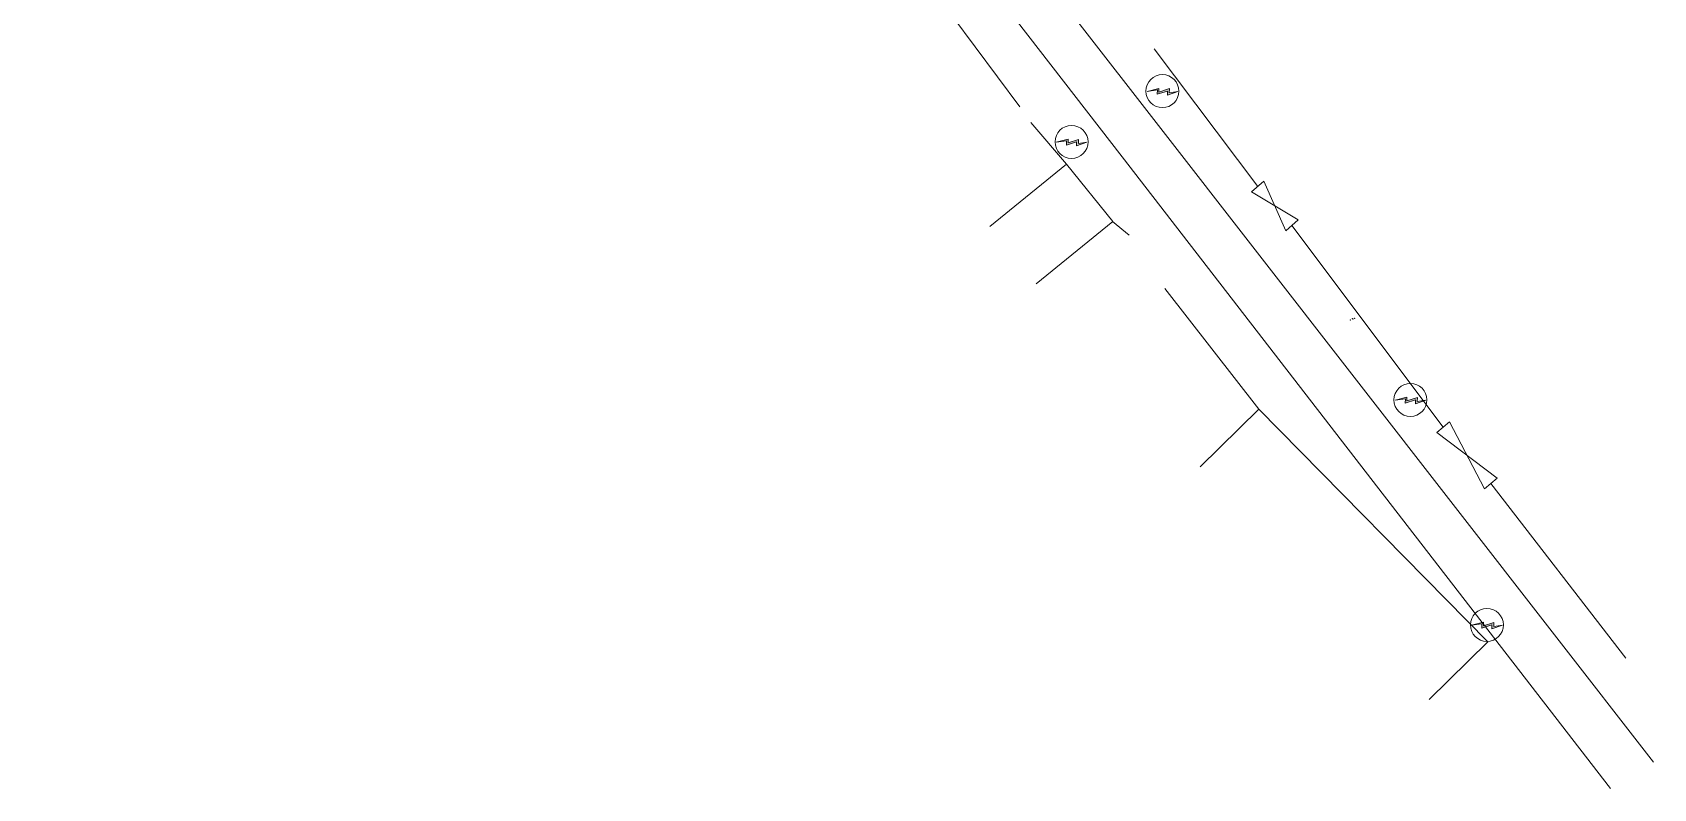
# Model space of a CAD drawing. Header units: metres. Extents: x 593168 to 611286, y 3401475 to 3412398.
# Drawn here: x 609127 to 609225.3, y 3402600.9 to 3402646.7 of the extents above; entities that cross this region are included whole.
import ezdxf

# ---------------------------------------------------------------- set-up
doc = ezdxf.new("R2010")
doc.units = ezdxf.units.M
doc.header["$MEASUREMENT"] = 0
for name, color, linetype, lineweight in [('Compound Wall', 251, 'Continuous', 0), ('Drain Bottom', 5, 'Continuous', 0), ('Drain Top', 5, 'Continuous', 0), ('Electric Pole', 251, 'Continuous', 0), ('Gate', 251, 'Continuous', 0), ('Missing', 2, 'Continuous', 0), ('Residential Building Pucca', 251, 'Continuous', 0), ('Subroad Edge', 34, 'Continuous', 0)]:
    doc.layers.add(name, color=color, linetype=linetype, lineweight=lineweight)

# ---------------------------------------------------------------- blocks, each defined once
blk = doc.blocks.new('GT')
at = {"layer": 'Gate'}
for p, q in [((-0.5, -0.5), (-0.5, 0.5)), ((-0.5, 0.5), (0.5, -0.5)), ((0.5, 0.5), (0.5, -0.5))]:
    blk.add_line(p, q, dxfattribs=at)
blk.add_lwpolyline([(0.5, 0.5), (-0.5, -0.5)], dxfattribs=at)
blk = doc.blocks.new('EP')
blk.add_hatch(color=8).paths.add_polyline_path([(-0.211, -0.052), (-0.211, 0.163), (-0.931, -0.012), (-0.307, 0.072), (-0.312, -0.192), (0.307, 0.005), (0.307, -0.238), (0.936, -0.012), (0.414, -0.102), (0.425, 0.151)])
at = {"color": 8}
for p, q in [((-0.931, -0.012), (-0.211, 0.163)), ((-0.307, 0.072), (-0.931, -0.012)), ((-0.312, -0.192), (-0.307, 0.072)), ((0.307, 0.005), (-0.312, -0.192)), ((-0.211, 0.163), (-0.211, -0.052)), ((-0.211, -0.052), (0.425, 0.151)), ((0.307, -0.238), (0.307, 0.005)), ((0.425, 0.151), (0.414, -0.102)), ((0.936, -0.012), (0.307, -0.238)), ((0.414, -0.102), (0.936, -0.012))]:
    blk.add_line(p, q, dxfattribs=at)
blk.add_circle((0, 0), 1, dxfattribs=at)

msp = doc.modelspace()

# ---------------------------------------------------------------- linework, layer by layer
at = {"layer": 'Compound Wall'}
for points in [[(609186.8553, 3402642.2206, 260.4698), (609180.0752, 3402651.3361, 261.6934)], [(609201.2788, 3402637.3935, 261.7314), (609194.9916, 3402645.7311, 261.9673)], [(609189.681, 3402638.7376, 260.5797), (609187.5081, 3402641.2777, 260.4178)], [(609212.5188, 3402622.7968, 261.7154), (609203.3343, 3402635.0311, 261.7404)], [(609201.3328, 3402623.8937, 260.8747), (609195.6464, 3402631.1976, 260.5857)], [(609223.5884, 3402608.7963, 261.3185), (609215.4041, 3402619.3819, 261.7744)]]:
    msp.add_polyline3d(points, dxfattribs=at)
at = {"layer": 'Drain Bottom'}
for p in [(609207.017, 3402629.381, 261.181), (609207.057, 3402629.366, 261.183)]:
    msp.add_point(p, dxfattribs=at)
at = {"layer": 'Drain Top'}
for p in [(609206.884, 3402629.288, 261.506), (609207.147, 3402629.398, 261.541)]:
    msp.add_point(p, dxfattribs=at)
at = {"layer": 'Missing'}
msp.add_polyline3d([(609193.4806, 3402634.4292, 260.8277), (609192.4645, 3402635.2675, 260.6087)], dxfattribs=at)
at = {"layer": 'Residential Building Pucca'}
for points in [[(609185.0189, 3402634.9635, 260.5797), (609189.681, 3402638.7376, 260.5797), (609192.4909, 3402635.2666, 260.6037), (609187.8288, 3402631.4925, 260.6037)], [(609211.659, 3402606.2798, 261.4985), (609215.221, 3402609.7865, 261.4985), (609201.3328, 3402623.8937, 260.8747), (609197.7708, 3402620.3869, 260.8747)]]:
    msp.add_polyline3d(points, dxfattribs=at)
at = {"layer": 'Subroad Edge'}
for points in [[(609126.9702, 3402716.0957, 261.9513), (609146.4554, 3402699.0997, 261.9214), (609169.3975, 3402669.7057, 261.7964), (609193.0519, 3402639.1967, 261.7654), (609222.655, 3402600.8896, 261.5285)], [(609148.4426, 3402701.2419, 261.9703), (609171.6498, 3402671.4343, 261.8184), (609195.1061, 3402641.2616, 261.7144), (609225.2745, 3402602.4962, 261.5055)]]:
    msp.add_polyline3d(points, dxfattribs=at)

# ---------------------------------------------------------------- block references
at = {"layer": 'Electric Pole', "xscale": 0.9997078269177826, "yscale": 0.9997078269177826, "zscale": 0.9997078269177826}
for p in [(609195.4915, 3402643.1687, 261.7034), (609189.9798, 3402640.0893, 260.6527), (609210.5288, 3402624.4483, 261.6174), (609215.1692, 3402610.81, 261.4995)]:
    msp.add_blockref('EP', p, dxfattribs=at)
at = {"layer": 'Gate', "yscale": 0.9997078268772032}
for p, xscale, zscale, rotation in [((609202.3065, 3402636.2123, 156.3202), 3.131462335284141, 3.131462335284141, 131.3458718846778), ((609213.9614, 3402621.0893, 156.3202), 4.4706974263394, 4.4706974263394, 130.3458718820928)]:
    msp.add_blockref('GT', p, dxfattribs=dict(at, xscale=xscale, zscale=zscale, rotation=rotation))

doc.saveas('drawing.dxf')
